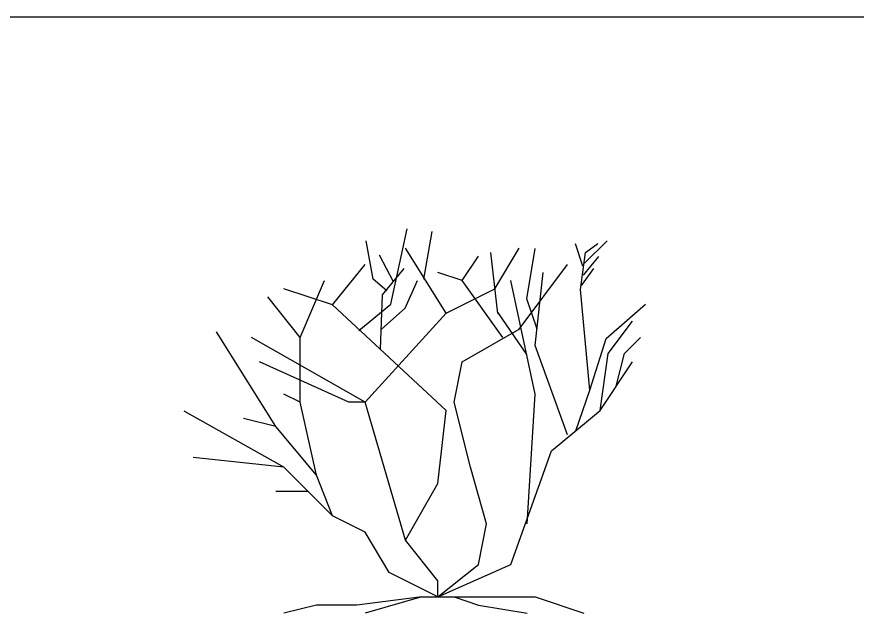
# Model space of a CAD drawing. Header units: millimetres. Extents: x 284148 to 331264, y 78716 to 101523.
# Drawn here: x 299432 to 303665, y 89466 to 92468 of the extents above; entities that cross this region are included whole.
import ezdxf

# ---------------------------------------------------------------- set-up
doc = ezdxf.new("R2010")
doc.units = ezdxf.units.MM
doc.layers.add('www.cad-blocks.net', color=7, linetype='Continuous')

# ---------------------------------------------------------------- blocks, each defined once
blk = doc.blocks.new('A$C56F90AD5')
for p, q in [((1040.2, 1555.5), (1123.2, 1934.8)), ((1206.3, 1681.9), (1247.8, 1921.4)), ((951.9, 1681.9), (915.6, 1874.8)), ((2016, 1761.7), (2130.2, 1874.8)), ((1318.5, 1510.5), (1114.4, 1837.1)), ((1563.5, 1633), (1685.9, 1837.1)), ((1725.3, 1582.1), (1766.9, 1835)), ((1969.3, 1861.6), (2005.6, 1748.5)), ((2021.2, 1815), (2083.6, 1861.6)), ((1053.2, 1668.6), (983.1, 1801.7)), ((1400.2, 1673.8), (1481.8, 1796.3)), ((1580, 1508.9), (1543.7, 1815)), ((1995.3, 1628.6), (2021.2, 1815)), ((2010.8, 1701.9), (2088.7, 1795)), ((747, 1551.3), (910.3, 1755.4)), ((1685.9, 1428.8), (1930.9, 1755.4)), ((998.7, 1602), (1107.6, 1735.1)), ((1400.2, 1673.8), (1277.7, 1714.6)), ((1767.6, 1347.2), (1808.4, 1714.6)), ((2000.5, 1648.6), (2062.7, 1735.1)), ((583.7, 1388), (706.2, 1673.8)), ((1019.4, 1622), (951.9, 1681.9)), ((1112.8, 1535.5), (1175.1, 1675.2)), ((1604.3, 1388), (1400.2, 1673.8)), ((1767.6, 1102.2), (1645.1, 1673.8)), ((747, 1551.3), (502.1, 1633)), ((1318.5, 1510.5), (1563.5, 1633)), ((2042, 1122.9), (1995.3, 1628.6)), ((583.7, 1388), (420.4, 1592.1)), ((988.3, 1329.2), (998.7, 1602)), ((1777.3, 1429), (1725.3, 1582.1)), ((1318.5, 1020.6), (747, 1551.3)), ((879.2, 1422.4), (1040.2, 1555.5)), ((993.5, 1429), (1112.8, 1535.5)), ((2125.1, 1382.4), (2322.3, 1555.5)), ((910.3, 1061.4), (1318.5, 1510.5)), ((1725.3, 1302.5), (1580, 1515.5)), ((2135, 1306.4), (2257.5, 1469.7)), ((461.2, 939), (162.3, 1416.5)), ((1400.2, 1265.5), (1685.9, 1428.8)), ((910.3, 1061.4), (338.8, 1388)), ((583.7, 1061.4), (583.7, 1388)), ((2042, 1122.9), (2125.1, 1382.4)), ((2216.7, 1306.4), (2298.3, 1388)), ((1930.9, 898.1), (1767.6, 1347.2)), ((2094.2, 1020.6), (2135, 1306.4)), ((2175.8, 1143.1), (2216.7, 1306.4)), ((828.6, 1061.4), (379.6, 1265.5)), ((1359.4, 1061.4), (1400.2, 1265.5)), ((2094.2, 1020.6), (2257.5, 1265.5)), ((583.7, 1061.4), (502.1, 1102.2)), ((1726.8, 449.1), (1767.6, 1102.2)), ((1971.7, 918.5), (2042, 1122.9)), ((665.3, 694), (583.7, 1061.4)), ((910.3, 1061.4), (828.6, 1061.4)), ((1114.4, 367.4), (910.3, 1061.4)), ((1441, 734.8), (1359.4, 1061.4)), ((502.1, 734.8), (0, 1017.3)), ((1277.7, 653.2), (1318.5, 1020.6)), ((1849.2, 816.5), (2094.2, 1020.6)), ((461.2, 939), (297.9, 979.8)), ((665.3, 694), (461.2, 939)), ((1645.1, 244.9), (1849.2, 816.5)), ((502.1, 734.8), (45.5, 784.3)), ((747, 489.9), (502.1, 734.8)), ((1522.7, 449.1), (1441, 734.8)), ((747, 489.9), (665.3, 694)), ((1114.4, 367.4), (1277.7, 653.2)), ((624.5, 612.4), (461.2, 612.4)), ((910.3, 408.2), (747, 489.9)), ((1481.8, 244.9), (1522.7, 449.1)), ((1032.8, 204.1), (910.3, 408.2)), ((1277.7, 163.3), (1114.4, 367.4)), ((1277.7, 81.6), (1645.1, 244.9)), ((1277.7, 81.6), (1481.8, 244.9)), ((1277.7, 81.6), (1032.8, 204.1)), ((1277.7, 81.6), (1277.7, 163.3)), ((1196.1, 81.6), (869.5, 40.8)), ((1196.1, 81.6), (910.3, 0)), ((1196.1, 81.6), (1359.4, 81.6)), ((1277.7, 81.6), (1767.6, 81.6)), ((1359.4, 81.6), (1481.8, 40.8)), ((1767.6, 81.6), (2012.5, 0)), ((665.3, 40.8), (502.1, 0)), ((869.5, 40.8), (665.3, 40.8)), ((1481.8, 40.8), (1726.8, 0))]:
    blk.add_line(p, q)
blk = doc.blocks.new('FORMAT')
at = {"color": 155, "true_color": 0x546d8e}
blk.add_line((287877.4, 92468.1), (331264, 92468.1), dxfattribs=at)

msp = doc.modelspace()

# ---------------------------------------------------------------- block references
msp.add_blockref('A$C56F90AD5', (300275.7, 89466.3))
at = {"layer": 'www.cad-blocks.net'}
msp.add_blockref('FORMAT', (0, 0), dxfattribs=at)

doc.saveas('drawing.dxf')
